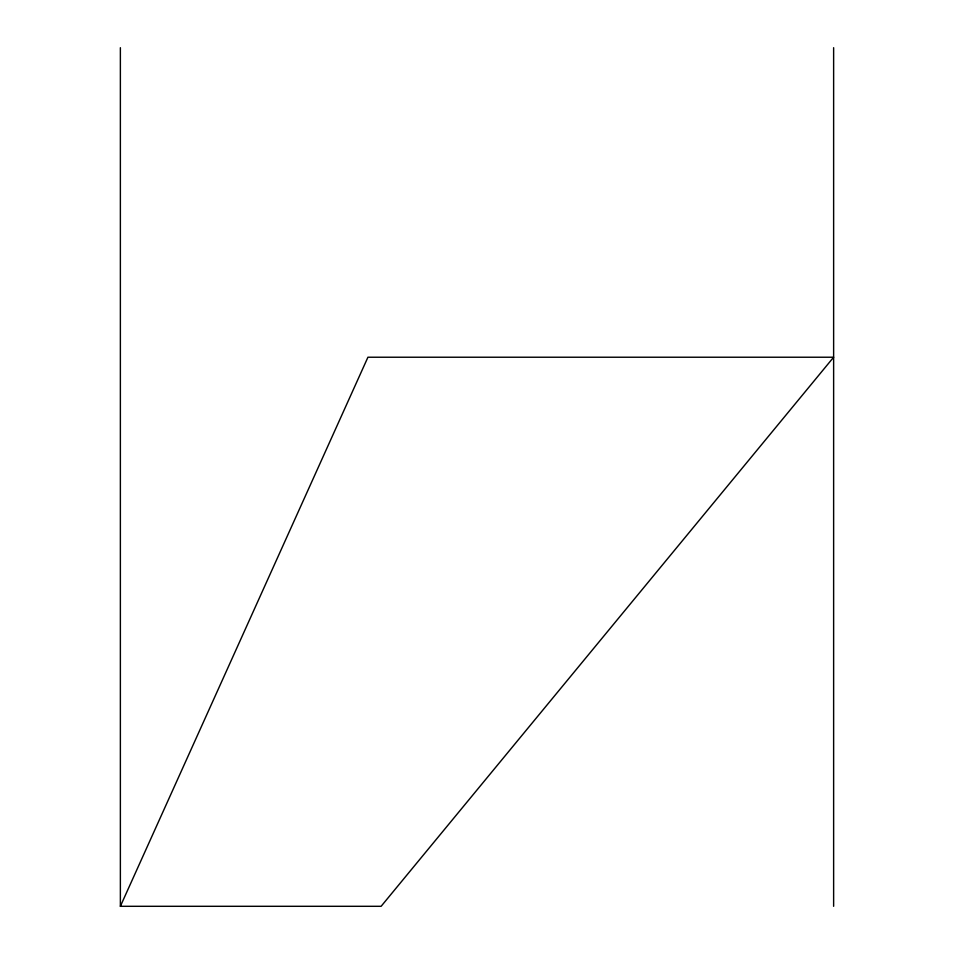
<?xml version="1.0" encoding="UTF-8"?>
<svg xmlns="http://www.w3.org/2000/svg" width="954" height="954" viewBox="0 0 954 954"><rect width="100%" height="100%" fill="white"/><g stroke="black" fill="none" stroke-linecap="round" stroke-linejoin="round"><path stroke-width="1.43" d="M120.371 906.3L367.934 357.225L833.629 357.225L381.123 906.3L120.371 906.3L120.371 47.7M833.629 47.7L833.629 906.3"/></g></svg>
